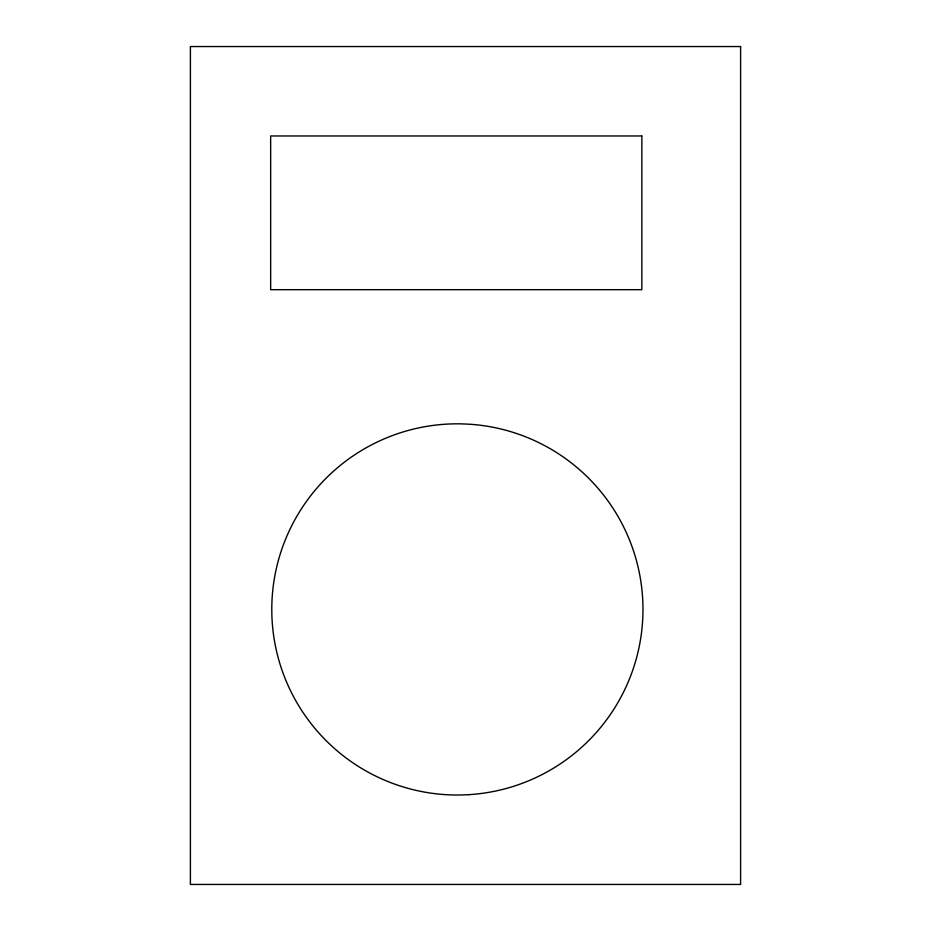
<?xml version="1.0" encoding="UTF-8"?>
<svg xmlns="http://www.w3.org/2000/svg" width="931" height="931" viewBox="0 0 931 931"><rect width="100%" height="100%" fill="white"/><g stroke="black" fill="none" stroke-linecap="round" stroke-linejoin="round"><path stroke-width="1.4" d="M468.642 794.678L460.868 794.993A185.595 185.595 0 0 1 271.782 609.025A185.595 185.595 0 0 1 461.66 423.873L469.422 424.21A185.595 185.595 0 0 1 642.972 609.817A185.595 185.595 0 0 1 468.642 794.678M740.599 46.55L190.401 46.55L190.401 884.45L740.599 884.45L740.599 46.55M641.855 135.973L270.653 135.973L270.653 289.681L641.855 289.681L641.855 135.973"/></g></svg>
